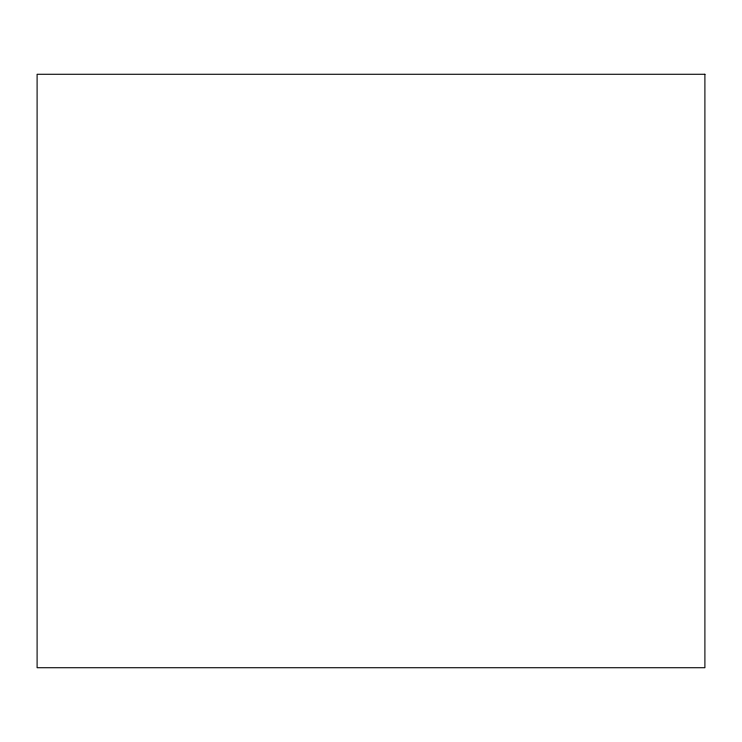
<?xml version="1.0" encoding="UTF-8"?>
<svg xmlns="http://www.w3.org/2000/svg" width="742" height="742" viewBox="0 0 742 742"><rect width="100%" height="100%" fill="white"/><g stroke="black" fill="none" stroke-linecap="round" stroke-linejoin="round"><path stroke-width="1.11" d="M704.9 74.274L37.1 74.274L37.1 667.726L704.9 667.726L704.9 74.274"/></g></svg>
